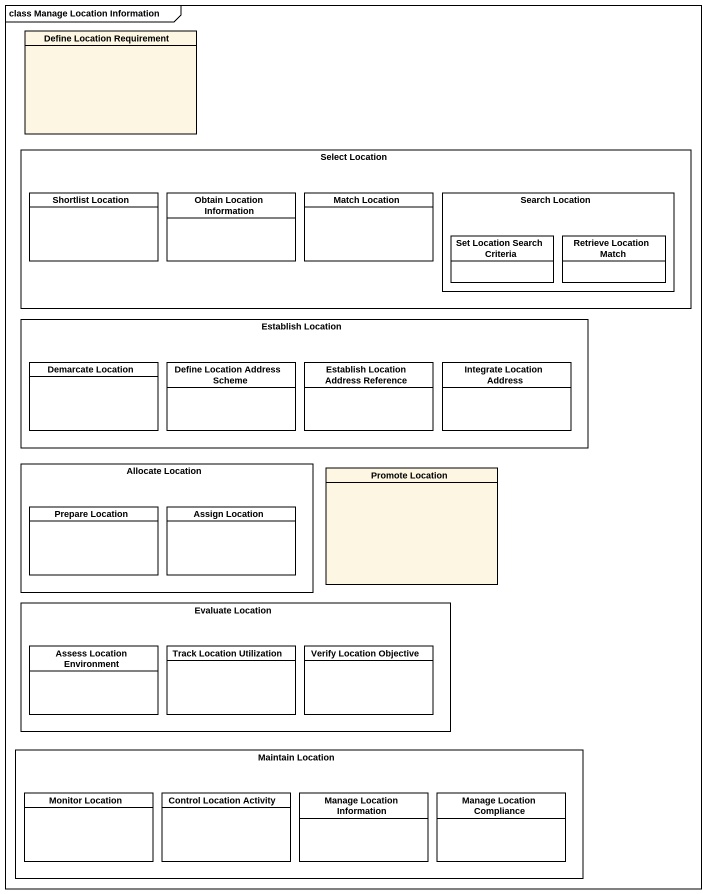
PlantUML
@startuml
mainframe class Manage Location Information
hide circle
hide empty members
class "Define Location Requirement" as Define_Location_Requirement
rectangle "Select Location" as Select_Location {
  class "Shortlist Location" as Shortlist_Location #FFFFFF
  class "Obtain Location Information" as Obtain_Location_Information #FFFFFF
  class "Match Location" as Match_Location #FFFFFF
  rectangle "Search Location" as Search_Location #FFFFFF {
    class "Set Location Search Criteria" as Set_Location_Search_Criteria #FFFFFF
    class "Retrieve Location Match" as Retrieve_Location_Match #FFFFFF
  }
}
rectangle "Establish Location" as Establish_Location {
  class "Demarcate Location" as Demarcate_Location #FFFFFF
  class "Define Location Address Scheme" as Define_Location_Address #FFFFFF
  class "Establish Location Address Reference" as Establish_Location_Address #FFFFFF
  class "Integrate Location Address" as Integrate_Location_Address #FFFFFF
}
rectangle "Allocate Location" as Allocate_Location {
  class "Prepare Location" as Prepare_Location #FFFFFF
  class "Assign Location" as Assign_Location #FFFFFF
}
class "Promote Location" as Promote_Location
rectangle "Evaluate Location" as Evaluate_Location {
  class "Assess Location Environment" as Assess_Location_Environment #FFFFFF
  class "Track Location Utilization" as Track_Location_Utilization #FFFFFF
  class "Verify Location Objective" as Verify_Location_Objective #FFFFFF
}
rectangle "Maintain Location" as Maintain_Location {
  class "Monitor Location" as Monitor_Location #FFFFFF
  class "Control Location Activity" as Control_Location_Activity #FFFFFF
  class "Manage Location Information" as Manage_Location_Information #FFFFFF
  class "Manage Location Compliance" as Manage_Location_Compliance #FFFFFF
}
@enduml
